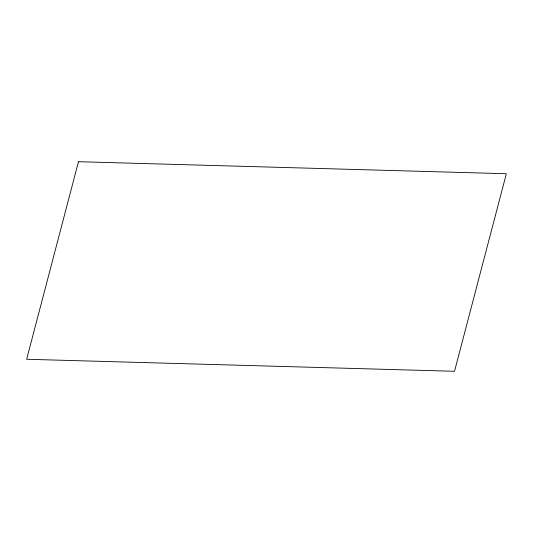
<?xml version="1.0" encoding="UTF-8"?>
<svg xmlns="http://www.w3.org/2000/svg" width="533" height="533" viewBox="0 0 533 533"><rect width="100%" height="100%" fill="white"/><g stroke="black" fill="none" stroke-linecap="round" stroke-linejoin="round"><path stroke-width="0.8" d="M78.478 161.706L26.65 359.269L454.522 371.294L506.35 173.731L78.478 161.706"/></g></svg>
